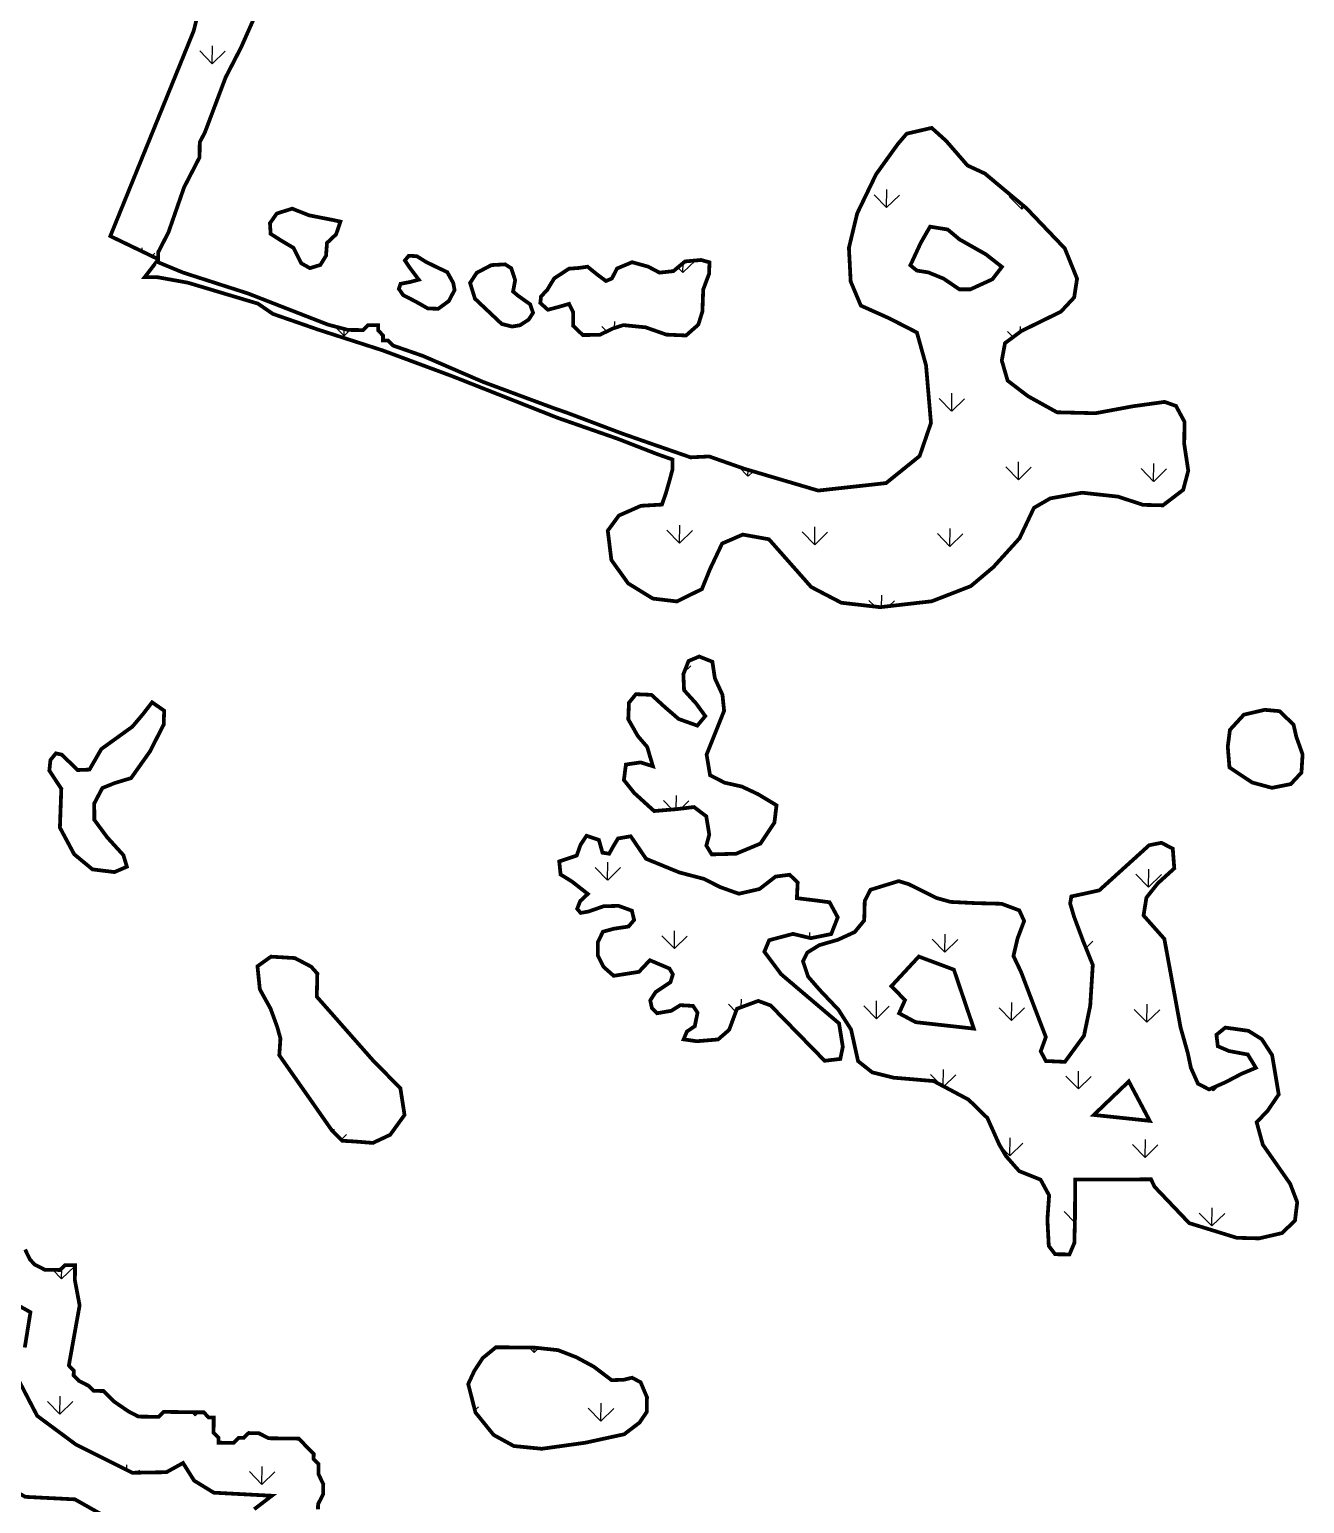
# Model space of a CAD drawing. Header units: metres. Extents: x 266352 to 301042, y 2101789 to 2138568.
# Drawn here: x 283069 to 284080, y 2112921 to 2114089 of the extents above; entities that cross this region are included whole.
import ezdxf

# ---------------------------------------------------------------- set-up
doc = ezdxf.new("R2010")
doc.units = ezdxf.units.M
doc.layers.add('MANGROOVE BUFFER ZONE', color=120, linetype='Continuous')
pattern_1 = [(90, (-12.0039, -32.06213), (-0.08980256, 0.08980256), [0.0238125, -0.15579262]), (45, (-12.0039, -32.06213), (-0.08980256, 0.08980256), [0.0238125, -0.1031875]), (135, (-12.0039, -32.06213), (-0.08980256, -0.08980256), [0.0238125, -0.1031875])]

# ---------------------------------------------------------------- blocks, each defined once
blk = doc.blocks.new('A$Cb723a7a5')
at = {"layer": 'MANGROOVE BUFFER ZONE'}
h = blk.add_hatch(dxfattribs=at)
h.set_pattern_fill('GRASS', color=256, scale=0.005)
h.set_pattern_definition(pattern_1)
h.paths.add_polyline_path([(11.3725, 20.2617), (11.3725, 20.2684), (11.3991, 20.315), (11.4325, 20.375), (11.4591, 20.435), (11.4725, 20.475), (11.4725, 20.4817), (11.4791, 20.4817), (11.4991, 20.5417), (11.5191, 20.5817), (11.5258, 20.5951), (11.5458, 20.6417), (11.5591, 20.6684), (11.5658, 20.7151), (11.5858, 20.7884), (11.5991, 20.8551), (11.6125, 20.8951), (11.5925, 20.9017), (11.5858, 20.9017), (11.5791, 20.8951), (11.5725, 20.9017), (11.5725, 20.9084), (11.5725, 20.9151), (11.5791, 20.9217), (11.5858, 20.9217), (11.5925, 20.9418), (11.5925, 20.9484), (11.5858, 20.9484), (11.5858, 20.9551), (11.5858, 20.9618), (11.5791, 20.9684), (11.5725, 20.9818), (11.5725, 20.9884), (11.5658, 20.9951), (11.5525, 21.0018), (11.5458, 21.0084), (11.5391, 21.0018), (11.5325, 21.0018), (11.5258, 21.0084), (11.5258, 21.0151), (11.5325, 21.0218), (11.5391, 21.0284), (11.5325, 21.0418), (11.5325, 21.0551), (11.5258, 21.0618), (11.5258, 21.0751), (11.5325, 21.0818), (11.5391, 21.1018), (11.5791, 21.1418), (11.5858, 21.1418), (11.5925, 21.1484), (11.6058, 21.1484), (11.6058, 21.1684), (11.5991, 21.1618), (11.5858, 21.1618), (11.5791, 21.1551), (11.5658, 21.1484), (11.5591, 21.1484), (11.5591, 21.1418), (11.5458, 21.1351), (11.5325, 21.1218), (11.5258, 21.1084), (11.5191, 21.1018), (11.5125, 21.0951), (11.5058, 21.0884), (11.4791, 21.0884), (11.4591, 21.0751), (11.4191, 21.0684), (11.3725, 21.0551), (11.3325, 21.0484), (11.2592, 21.0484), (11.2258, 21.0551), (11.2192, 21.0618), (11.2125, 21.0618), (11.2125, 21.0684), (11.1858, 21.0684), (11.1399, 21.0619), (11.137, 21.0436), (11.163, 21.0109), (11.2006, 20.9874), (11.2526, 20.9757), (11.3748, 20.9726), (11.4828, 20.9991), (11.5488, 20.8955), (11.5093, 20.7404), (11.4871, 20.6657), (11.4877, 20.6028), (11.4476, 20.5686), (11.4142, 20.5187), (11.3754, 20.4064), (11.2525, 20.1648), (11.2426, 20.1229), (11.1353, 19.8489), (11.1992, 19.8191), (11.1992, 19.8217), (11.1992, 19.8283), (11.2125, 19.855), (11.2325, 19.915), (11.2525, 19.955), (11.2525, 19.9617), (11.2525, 19.9683), (11.2525, 19.975), (11.2592, 19.9883), (11.2858, 20.0617), (11.3058, 20.1017), (11.3258, 20.1484), (11.3458, 20.195), (11.3525, 20.2217)])
h = blk.add_hatch(dxfattribs=at)
h.set_pattern_fill('GRASS', color=256, scale=0.005)
h.set_pattern_definition(pattern_1)
h.paths.add_polyline_path([(12.399, 19.7645), (12.4164, 19.7837), (12.4199, 19.8086), (12.4031, 19.8486), (12.3514, 19.9014), (12.2957, 19.9467), (12.2725, 19.9571), (12.2435, 19.9896), (12.2243, 20.0064), (12.1912, 19.9983), (12.1796, 19.9844), (12.1512, 19.9438), (12.1268, 19.8916), (12.1164, 19.8457), (12.1193, 19.8011), (12.1332, 19.7692), (12.1709, 19.7529), (12.2081, 19.7344), (12.2208, 19.691), (12.2283, 19.6145), (12.2138, 19.5704), (12.1697, 19.5339), (12.0797, 19.5228), (11.981, 19.5506), (11.9343, 19.5663), (11.9096, 19.5648), (11.8591, 19.5816), (11.8191, 19.595), (11.7458, 19.6216), (11.7258, 19.6283), (11.6325, 19.6616), (11.5525, 19.695), (11.5125, 19.7083), (11.5058, 19.715), (11.4991, 19.715), (11.4991, 19.7216), (11.4925, 19.7283), (11.4925, 19.735), (11.4858, 19.735), (11.4791, 19.735), (11.4725, 19.7283), (11.4658, 19.7283), (11.4591, 19.7283), (11.4525, 19.7283), (11.4258, 19.735), (11.3192, 19.775), (11.2325, 19.8017), (11.1972, 19.8158), (11.1817, 19.795), (11.1858, 19.795), (11.1925, 19.795), (11.1992, 19.795), (11.2392, 19.7883), (11.2858, 19.775), (11.3325, 19.7617), (11.3525, 19.7483), (11.4125, 19.7283), (11.4991, 19.7016), (11.5925, 19.6683), (11.7325, 19.615), (11.8124, 19.5883), (11.8658, 19.5683), (11.8858, 19.5616), (11.8858, 19.5483), (11.8824, 19.535), (11.8775, 19.5169), (11.8724, 19.5016), (11.8445, 19.4996), (11.8154, 19.4863), (11.8009, 19.466), (11.8062, 19.4271), (11.8288, 19.3964), (11.8619, 19.3766), (11.8938, 19.3732), (11.9269, 19.39), (11.9373, 19.4167), (11.953, 19.4509), (11.9803, 19.4631), (12.0151, 19.4573), (12.072, 19.3946), (12.1123, 19.3742), (12.1639, 19.369), (12.2324, 19.3777), (12.284, 19.3985), (12.3136, 19.4241), (12.3479, 19.4629), (12.3665, 19.5035), (12.3879, 19.5163), (12.4303, 19.5244), (12.4779, 19.5198), (12.5115, 19.5093), (12.5377, 19.509), (12.5644, 19.5299), (12.5708, 19.5554), (12.565, 19.5908), (12.565, 19.6203), (12.5534, 19.6412), (12.5383, 19.6464), (12.4965, 19.6401), (12.4466, 19.6302), (12.3955, 19.6308), (12.3567, 19.6517), (12.3294, 19.672), (12.3213, 19.6986), (12.3253, 19.7218), (12.3468, 19.7381)])
h.paths.add_polyline_path([(12.3199, 19.823), (12.3075, 19.8064), (12.2783, 19.7926), (12.2639, 19.7924), (12.2427, 19.8064), (12.2224, 19.8144), (12.2069, 19.8167), (12.1983, 19.8236), (12.2118, 19.8537), (12.2238, 19.8752), (12.2473, 19.8717), (12.2631, 19.8588), (12.2984, 19.8394)], flags=16)
h = blk.add_hatch(dxfattribs=at)
h.set_pattern_fill('GRASS', color=256, scale=0.005)
h.set_pattern_definition(pattern_1)
h.paths.add_polyline_path([(11.4232, 19.8435), (11.4351, 19.855), (11.4407, 19.872), (11.4314, 19.8739), (11.3991, 19.8798), (11.3764, 19.8884), (11.356, 19.8817), (11.3471, 19.8687), (11.3482, 19.8546), (11.3619, 19.8461), (11.3787, 19.8364), (11.3894, 19.816), (11.4009, 19.8097), (11.4147, 19.8141), (11.4221, 19.8264)])
h = blk.add_hatch(dxfattribs=at)
h.set_pattern_fill('GRASS', color=256, scale=0.005)
h.set_pattern_definition(pattern_1)
h.paths.add_polyline_path([(11.6566, 19.7388), (11.6704, 19.7355), (11.6809, 19.7374), (11.6924, 19.7451), (11.698, 19.7542), (11.694, 19.7654), (11.6783, 19.7762), (11.6711, 19.782), (11.6737, 19.7972), (11.6683, 19.813), (11.6601, 19.818), (11.6419, 19.8168), (11.6225, 19.8063), (11.6139, 19.7927), (11.6206, 19.7719)])
h = blk.add_hatch(dxfattribs=at)
h.set_pattern_fill('GRASS', color=256, scale=0.005)
h.set_pattern_definition(pattern_1)
h.paths.add_polyline_path([(11.7513, 19.7554), (11.7516, 19.7374), (11.7644, 19.7255), (11.7868, 19.7259), (11.8047, 19.7348), (11.8182, 19.7393), (11.8477, 19.7367), (11.8754, 19.7274), (11.9016, 19.7266), (11.9177, 19.7412), (11.9229, 19.7587), (11.9236, 19.7879), (11.9311, 19.8088), (11.9315, 19.8241), (11.9203, 19.8271), (11.899, 19.8249), (11.8836, 19.8118), (11.8653, 19.8096), (11.85, 19.8174), (11.8287, 19.823), (11.8088, 19.8144), (11.8021, 19.801), (11.7943, 19.7976), (11.7834, 19.8054), (11.7696, 19.8163), (11.7576, 19.8144), (11.7449, 19.8133), (11.7255, 19.8002), (11.7165, 19.7849), (11.7083, 19.7759), (11.7075, 19.7673), (11.7176, 19.7584), (11.7337, 19.7629), (11.7457, 19.7666)])
h = blk.add_hatch(dxfattribs=at)
h.set_pattern_fill('GRASS', color=256, scale=0.005)
h.set_pattern_definition(pattern_1)
h.paths.add_polyline_path([(11.8648, 19.1539), (11.8483, 19.1588), (11.8289, 19.1557), (11.8265, 19.1351), (11.8404, 19.1181), (11.8672, 19.0944), (11.8976, 19.0974), (11.9201, 19.1004), (11.9365, 19.0883), (11.9408, 19.064), (11.9371, 19.0494), (11.9444, 19.0378), (11.9767, 19.0391), (12.0089, 19.053), (12.0271, 19.081), (12.0296, 19.1041), (12.0046, 19.1187), (11.9833, 19.1284), (11.9602, 19.1333), (11.9408, 19.143), (11.9359, 19.1703), (11.9481, 19.2019), (11.9584, 19.2287), (11.956, 19.2499), (11.9456, 19.2718), (11.942, 19.2937), (11.9244, 19.3004), (11.9104, 19.2943), (11.9037, 19.2767), (11.9049, 19.2554), (11.9213, 19.2378), (11.9335, 19.2214), (11.9231, 19.2086), (11.8982, 19.2171), (11.8794, 19.2329), (11.8617, 19.2487), (11.841, 19.2493), (11.8319, 19.2378), (11.8313, 19.2159), (11.8441, 19.194), (11.8569, 19.1794)])
h = blk.add_hatch(dxfattribs=at)
h.set_pattern_fill('GRASS', color=256, scale=0.005)
h.set_pattern_definition(pattern_1)
h.paths.add_polyline_path([(11.134, 19.1157), (11.1502, 19.1225), (11.172, 19.1294), (11.1966, 19.1651), (11.2144, 19.201), (11.2148, 19.2195), (11.1986, 19.2304), (11.1865, 19.2143), (11.1728, 19.1977), (11.132, 19.1675), (11.1166, 19.14), (11.1009, 19.1392), (11.0795, 19.1594), (11.0718, 19.161), (11.0646, 19.1521), (11.0633, 19.138), (11.0795, 19.1141), (11.0783, 19.0624), (11.0977, 19.0273), (11.1223, 19.0075), (11.1514, 19.0043), (11.1679, 19.0116), (11.1631, 19.0269), (11.1413, 19.0503), (11.1239, 19.0733), (11.1235, 19.0951)])
h = blk.add_hatch(dxfattribs=at)
h.set_pattern_fill('GRASS', color=256, scale=0.005)
h.set_pattern_definition(pattern_1)
h.paths.add_polyline_path([(10.8992, 18.1615), (10.9192, 18.1615), (10.9325, 18.1549), (10.9458, 18.1549), (10.9458, 18.1482), (10.9525, 18.1415), (10.9592, 18.1348), (10.9658, 18.1348), (10.9792, 18.1348), (10.9858, 18.1348), (10.9858, 18.1282), (10.9925, 18.1215), (10.9992, 18.1148), (11.0058, 18.1082), (11.0258, 18.1015), (11.0325, 18.1015), (11.0458, 18.1015), (11.0592, 18.1082), (11.0725, 18.1015), (11.0858, 18.1015), (11.0925, 18.0948), (11.1392, 18.0748), (11.1658, 18.0615), (11.1792, 18.0482), (11.1925, 18.0415), (11.1992, 18.0415), (11.2325, 18.0348), (11.2525, 18.0348), (11.2592, 18.0282), (11.2658, 18.0282), (11.2725, 18.0215), (11.2792, 18.0148), (11.2858, 18.0148), (11.2992, 18.0148), (11.3058, 18.0148), (11.3125, 18.0215), (11.3192, 18.0215), (11.3258, 18.0215), (11.3391, 18.0082), (11.3458, 18.0082), (11.3525, 18.0015), (11.3591, 18.0015), (11.3725, 18.0015), (11.3791, 17.9948), (11.3858, 17.9948), (11.3991, 17.9882), (11.4058, 17.9815), (11.4125, 17.9815), (11.4191, 17.9815), (11.4191, 17.9748), (11.4391, 17.9682), (11.4525, 17.9615), (11.4591, 17.9548), (11.4658, 17.9548), (11.4725, 17.9482), (11.4791, 17.9482), (11.4925, 17.9415), (11.5125, 17.9282), (11.5391, 17.9415), (11.5391, 17.9482), (11.5325, 17.9548), (11.5258, 17.9682), (11.5191, 17.9748), (11.5191, 17.9882), (11.5125, 17.9948), (11.5125, 18.0015), (11.5058, 18.0148), (11.4991, 18.0215), (11.4858, 18.0415), (11.4725, 18.0482), (11.4391, 18.0615), (11.4325, 18.0615), (11.4191, 18.0748), (11.3925, 18.0948), (11.3925, 18.1015), (11.3925, 18.1082), (11.3925, 18.1148), (11.4058, 18.1215), (11.4191, 18.1348), (11.4191, 18.1415), (11.4258, 18.1549), (11.4325, 18.1615), (11.4325, 18.1682), (11.4391, 18.1815), (11.4391, 18.1882), (11.4391, 18.1949), (11.4325, 18.2082), (11.4325, 18.2149), (11.4325, 18.2215), (11.4258, 18.2282), (11.4258, 18.2349), (11.4191, 18.2415), (11.4125, 18.2482), (11.4058, 18.2549), (11.3991, 18.2549), (11.3858, 18.2549), (11.3791, 18.2549), (11.3658, 18.2549), (11.3525, 18.2615), (11.3391, 18.2615), (11.3325, 18.2549), (11.3258, 18.2549), (11.3192, 18.2482), (11.3125, 18.2482), (11.2992, 18.2482), (11.2992, 18.2549), (11.2925, 18.2615), (11.2925, 18.2682), (11.2925, 18.2749), (11.2925, 18.2815), (11.2858, 18.2815), (11.2792, 18.2882), (11.2725, 18.2882), (11.2592, 18.2882), (11.2525, 18.2882), (11.2325, 18.2882), (11.2258, 18.2882), (11.2192, 18.2815), (11.2125, 18.2815), (11.1992, 18.2815), (11.1925, 18.2815), (11.1792, 18.2882), (11.1592, 18.3015), (11.1525, 18.3082), (11.1458, 18.3149), (11.1325, 18.3149), (11.1258, 18.3215), (11.1125, 18.3282), (11.1058, 18.3349), (11.1058, 18.3415), (11.0992, 18.3482), (11.1125, 18.4282), (11.1058, 18.4615), (11.1058, 18.4682), (11.1058, 18.4749), (11.1058, 18.4815), (11.0992, 18.4815), (11.0925, 18.4815), (11.0858, 18.4749), (11.0792, 18.4749), (11.0658, 18.4749), (11.0525, 18.4815), (11.0458, 18.4882), (11.0392, 18.5015), (11.0258, 18.5082), (11.0192, 18.5149), (11.0192, 18.5215), (11.0192, 18.5282), (11.0125, 18.5282), (11.0058, 18.5349), (10.9992, 18.5282), (10.9925, 18.5282), (10.9925, 18.5215), (10.9858, 18.5215), (10.9792, 18.5215), (10.9725, 18.5282), (10.9658, 18.5349), (10.9658, 18.5482), (10.9592, 18.5549), (10.9525, 18.5749), (10.9458, 18.5749), (10.9458, 18.5682), (10.9458, 18.5616), (10.9458, 18.5549), (10.9458, 18.5482), (10.9458, 18.5416), (10.9458, 18.5349), (10.9392, 18.5215), (10.9325, 18.5215), (10.9192, 18.5282), (10.9125, 18.5349), (10.8992, 18.5349), (10.8925, 18.5416), (10.8858, 18.5482), (10.8792, 18.5482), (10.8725, 18.5549), (10.8725, 18.5616), (10.8659, 18.5682), (10.8592, 18.5816), (10.8525, 18.5882), (10.8459, 18.5882), (10.8392, 18.5949), (10.8325, 18.6082), (10.8259, 18.6216), (10.8192, 18.6282), (10.8125, 18.6349), (10.8059, 18.6349), (10.7992, 18.6349), (10.7859, 18.6349), (10.7792, 18.6282), (10.7659, 18.6282), (10.7592, 18.6282), (10.7525, 18.6349), (10.7459, 18.6416), (10.7459, 18.6482), (10.7392, 18.6549), (10.7392, 18.6616), (10.7459, 18.7882), (10.7525, 18.8416), (10.7525, 18.8549), (10.7592, 18.8682), (10.7592, 18.8882), (10.7659, 18.9082), (10.7725, 18.9149), (10.7859, 18.9483), (10.8125, 18.9949), (10.8259, 19.0283), (10.8392, 19.0549), (10.8525, 19.0816), (10.8725, 19.1216), (10.8592, 19.1283), (10.8392, 19.1083), (10.8125, 19.0816), (10.8059, 19.0616), (10.7925, 19.0416), (10.7859, 19.0349), (10.7792, 19.0216), (10.7859, 19.0149), (10.7859, 19.0083), (10.7925, 19.0016), (10.7925, 18.9949), (10.7859, 18.9883), (10.7725, 18.9549), (10.7659, 18.9483), (10.7592, 18.9483), (10.7525, 18.9483), (10.7459, 18.9549), (10.7459, 18.9616), (10.7392, 18.9749), (10.7325, 18.9816), (10.7259, 18.9816), (10.7192, 18.9883), (10.7125, 18.9816), (10.6992, 18.9749), (10.6925, 18.9683), (10.6859, 18.9616), (10.6725, 18.9616), (10.6659, 18.9549), (10.6592, 18.9549), (10.6525, 18.9549), (10.6459, 18.9549), (10.6392, 18.9549), (10.6325, 18.9549), (10.6259, 18.9549), (10.6259, 18.9483), (10.6325, 18.9216), (10.6392, 18.9082), (10.6459, 18.8816), (10.6459, 18.8749), (10.6459, 18.8682), (10.6392, 18.8682), (10.6392, 18.8616), (10.6259, 18.8549), (10.6192, 18.8549), (10.6125, 18.8482), (10.5925, 18.8549), (10.5859, 18.8616), (10.5859, 18.8749), (10.5925, 18.9082), (10.5992, 18.9216), (10.5992, 18.9282), (10.5925, 18.9349), (10.5392, 18.9016), (10.5059, 18.8816), (10.4859, 18.8682), (10.4725, 18.8682), (10.4592, 18.8616), (10.4459, 18.8482), (10.4259, 18.8416), (10.4126, 18.8349), (10.3992, 18.8349), (10.3926, 18.8349), (10.3792, 18.8216), (10.3792, 18.8149), (10.3859, 18.8016), (10.3859, 18.7949), (10.3926, 18.7882), (10.4126, 18.7749), (10.4126, 18.7682), (10.4192, 18.7616), (10.4126, 18.7549), (10.4059, 18.7482), (10.3992, 18.7482), (10.3926, 18.7549), (10.3859, 18.7682), (10.3792, 18.7749), (10.3659, 18.7749), (10.3526, 18.7816), (10.3459, 18.7816), (10.3459, 18.7749), (10.3392, 18.7616), (10.3392, 18.7482), (10.3326, 18.7416), (10.3259, 18.7416), (10.3192, 18.7482), (10.3192, 18.7616), (10.3259, 18.7682), (10.3259, 18.7749), (10.3259, 18.7816), (10.3192, 18.7882), (10.3192, 18.8016), (10.3192, 18.8082), (10.3259, 18.8082), (10.3259, 18.8216), (10.3192, 18.8282), (10.3126, 18.8282), (10.3126, 18.8349), (10.3126, 18.8482), (10.3059, 18.8549), (10.2992, 18.8549), (10.2926, 18.8482), (10.2859, 18.8416), (10.2792, 18.8416), (10.2659, 18.8349), (10.2592, 18.8349), (10.2392, 18.8416), (10.2326, 18.8416), (10.2259, 18.8482), (10.2126, 18.8416), (10.2059, 18.8349), (10.1992, 18.8216), (10.1859, 18.8149), (10.1814, 18.8105), (10.198, 18.7862), (10.247, 18.768), (10.2702, 18.768), (10.2746, 18.7447), (10.3104, 18.7216), (10.3499, 18.7078), (10.3907, 18.7053), (10.4252, 18.7071), (10.4534, 18.7253), (10.461, 18.7504), (10.4628, 18.7799), (10.4918, 18.7843), (10.5426, 18.8075), (10.5596, 18.7937), (10.5865, 18.7849), (10.6261, 18.7811), (10.6555, 18.7861), (10.6806, 18.7974), (10.6782, 18.66), (10.6895, 18.6293), (10.7027, 18.5961), (10.7296, 18.5729), (10.7748, 18.5616), (10.7936, 18.561), (10.8345, 18.5031), (10.8866, 18.4655), (10.9167, 18.4567), (10.9487, 18.4555), (10.9863, 18.4649), (11.0071, 18.4402), (11.0473, 18.4183), (11.0404, 18.3713), (11.0303, 18.3324), (11.058, 18.2808), (11.1101, 18.2432), (11.1854, 18.2068), (11.2305, 18.2081), (11.2525, 18.2206), (11.2675, 18.1974), (11.2939, 18.1817), (11.371, 18.1786), (11.3478, 18.1604), (11.3353, 18.1379), (11.3296, 18.1059), (11.3315, 18.0664), (11.1816, 18.131), (11.1095, 18.1705), (11.0436, 18.173), (10.9796, 18.2081), (10.9225, 18.2231), (10.8551, 18.2402), (10.7817, 18.2439), (10.7303, 18.2464), (10.5722, 18.3041), (10.5176, 18.326), (10.475, 18.3292), (10.4373, 18.3141), (10.4039, 18.2569), (10.3487, 18.1089), (10.3399, 18.0751), (10.2978, 18.0184), (10.237, 17.9557), (10.1454, 17.7605), (10.0449, 17.5459), (10.0098, 17.5728), (9.9991, 17.5973), (10.0117, 17.633), (10.0135, 17.6656), (10.0048, 17.7051), (9.9878, 17.7383), (9.9866, 17.759), (9.9972, 17.7678), (10.0449, 17.7974), (10.0663, 17.82), (10.0807, 17.8501), (10.0844, 17.8908), (10.0731, 17.9418), (10.0361, 17.9995), (10.0073, 18.0271), (9.9966, 18.0484), (9.9727, 18.0687), (9.9538, 18.075), (9.925, 18.0882), (9.9043, 18.1038), (9.888, 18.1258), (9.8867, 18.1508), (9.8974, 18.1847), (9.9149, 18.2323), (9.9187, 18.2971), (9.9023, 18.3247), (9.8842, 18.3448), (9.8515, 18.3636), (9.8032, 18.3724), (9.7449, 18.3554), (9.6909, 18.3235), (9.6715, 18.2871), (9.6546, 18.2532), (9.6494, 18.1803), (9.6493, 18.1182), (9.6526, 18.1215), (9.6659, 18.1549), (9.6726, 18.1682), (9.6726, 18.1749), (9.6859, 18.1882), (9.6926, 18.2015), (9.6993, 18.2082), (9.7059, 18.2149), (9.7126, 18.2149), (9.7126, 18.2215), (9.7193, 18.2349), (9.7259, 18.2482), (9.7259, 18.2549), (9.7326, 18.2615), (9.7393, 18.2682), (9.7526, 18.2749), (9.7659, 18.2815), (9.7793, 18.2882), (9.7993, 18.2949), (9.8059, 18.2882), (9.8126, 18.2882), (9.8193, 18.2882), (9.8259, 18.2815), (9.8326, 18.2815), (9.8326, 18.2749), (9.8326, 18.2682), (9.8326, 18.2615), (9.8326, 18.2549), (9.8259, 18.2415), (9.8193, 18.2215), (9.8059, 18.1882), (9.7993, 18.1749), (9.7993, 18.1549), (9.7926, 18.1482), (9.7926, 18.1348), (9.7993, 18.1282), (9.7993, 18.1148), (9.8126, 18.0882), (9.8259, 18.0682), (9.8326, 18.0615), (9.8393, 18.0548), (9.8526, 18.0415), (9.8593, 18.0348), (9.8726, 18.0282), (9.8793, 18.0215), (9.8926, 18.0215), (9.8993, 18.0215), (9.9126, 18.0215), (9.9193, 18.0148), (9.9326, 18.0015), (9.9393, 17.9948), (9.9459, 17.9815), (9.9593, 17.9615), (9.9726, 17.9415), (9.9859, 17.9348), (9.9992, 17.9215), (10.0059, 17.9082), (10.0059, 17.8948), (10.0059, 17.8882), (9.9992, 17.8748), (9.9992, 17.8682), (9.9926, 17.8615), (9.9859, 17.8548), (9.9793, 17.8415), (9.9659, 17.8415), (9.9526, 17.8348), (9.9393, 17.8348), (9.9193, 17.8282), (9.8993, 17.8282), (9.8993, 17.8215), (9.8993, 17.8148), (9.8926, 17.7948), (9.8926, 17.7748), (9.8993, 17.7615), (9.8993, 17.7482), (9.8993, 17.7415), (9.8993, 17.7281), (9.8993, 17.7215), (9.9059, 17.7081), (9.9059, 17.7015), (9.9126, 17.6948), (9.9193, 17.6881), (9.9193, 17.6815), (9.9259, 17.6681), (9.9259, 17.6548), (9.9259, 17.6481), (9.9259, 17.6348), (9.9193, 17.6081), (9.9193, 17.6015), (9.9193, 17.5881), (9.9193, 17.5748), (9.9259, 17.5615), (9.9259, 17.5548), (9.9393, 17.5481), (9.9393, 17.5415), (9.9459, 17.5348), (9.9526, 17.5281), (9.9526, 17.5148), (9.9526, 17.5081), (9.9593, 17.5015), (9.9726, 17.4948), (9.9859, 17.4881), (9.9926, 17.4815), (10.0059, 17.4815), (10.0259, 17.4748), (10.0392, 17.4681), (10.0459, 17.4681), (10.0526, 17.4615), (10.0592, 17.4548), (10.0592, 17.4481), (10.0526, 17.4415), (10.0592, 17.4415), (10.0792, 17.4681), (10.1059, 17.5148), (10.1126, 17.5281), (10.1126, 17.5348), (10.1659, 17.6548), (10.2126, 17.7548), (10.2526, 17.8282), (10.2859, 17.9015), (10.3126, 17.9548), (10.3192, 17.9615), (10.3192, 17.9682), (10.3259, 17.9615), (10.3392, 17.9548), (10.3459, 17.9548), (10.3526, 17.9548), (10.3526, 17.9748), (10.3526, 17.9815), (10.3526, 17.9882), (10.3592, 17.9948), (10.3592, 18.0082), (10.3659, 18.0082), (10.3726, 18.0082), (10.3792, 18.0148), (10.3859, 18.0148), (10.3859, 18.0282), (10.3926, 18.0348), (10.3926, 18.0415), (10.3992, 18.0482), (10.4059, 18.0682), (10.4126, 18.0748), (10.4126, 18.0815), (10.4259, 18.1215), (10.4392, 18.1615), (10.4659, 18.2349), (10.4725, 18.2482), (10.4792, 18.2549), (10.4925, 18.2615), (10.4992, 18.2615), (10.5259, 18.2482), (10.6325, 18.2149), (10.6525, 18.2015), (10.6792, 18.1882), (10.7125, 18.1815), (10.7725, 18.1749), (10.7925, 18.1749), (10.8125, 18.1749), (10.8259, 18.1682), (10.8459, 18.1682)])
h = blk.add_hatch(dxfattribs=at)
h.set_pattern_fill('GRASS', color=256, scale=0.005)
h.set_pattern_definition(pattern_1)
h.paths.add_polyline_path([(11.9562, 18.9945), (11.9343, 19.0052), (11.9017, 19.0133), (11.8572, 19.0309), (11.8365, 19.0605), (11.8197, 19.0574), (11.8132, 19.0463), (11.8082, 19.037), (11.7993, 19.0382), (11.7943, 19.0551), (11.7778, 19.0605), (11.7701, 19.0486), (11.7651, 19.034), (11.742, 19.0259), (11.744, 19.0086), (11.7593, 18.9994), (11.7805, 18.9832), (11.7705, 18.9736), (11.7666, 18.9633), (11.7713, 18.9579), (11.7816, 18.9598), (11.8016, 18.9671), (11.8216, 18.9679), (11.8393, 18.9617), (11.8424, 18.9494), (11.8351, 18.9406), (11.8159, 18.9375), (11.8012, 18.9333), (11.7947, 18.9194), (11.7947, 18.9018), (11.8024, 18.8868), (11.8162, 18.8749), (11.8497, 18.8806), (11.864, 18.8962), (11.8902, 18.8855), (11.8948, 18.8778), (11.8917, 18.8674), (11.8721, 18.8539), (11.8652, 18.8428), (11.8675, 18.8328), (11.8744, 18.8259), (11.8933, 18.8294), (11.9052, 18.837), (11.9221, 18.8363), (11.9282, 18.8274), (11.9248, 18.8094), (11.9144, 18.8021), (11.9102, 18.7917), (11.9275, 18.7894), (11.9559, 18.7921), (11.9705, 18.8051), (11.9805, 18.8332), (12.0086, 18.844), (12.0251, 18.8382), (12.0978, 18.7656), (12.1186, 18.7683), (12.1217, 18.7844), (12.1163, 18.8155), (12.0386, 18.8798), (12.0159, 18.9094), (12.0221, 18.9248), (12.0536, 18.9336), (12.0774, 18.9282), (12.1044, 18.934), (12.1128, 18.9563), (12.1017, 18.9762), (12.0824, 18.9785), (12.0582, 18.9811), (12.059, 19.0018), (12.0483, 19.0121), (12.0295, 19.0094), (12.0084, 18.9926), (11.9811, 18.986)])
h = blk.add_hatch(dxfattribs=at)
h.set_pattern_fill('GRASS', color=256, scale=0.005)
h.set_pattern_definition(pattern_1)
h.paths.add_polyline_path([(12.3846, 18.7818), (12.3912, 18.8008), (12.3768, 18.837), (12.3573, 18.8865), (12.3468, 18.9079), (12.3519, 18.9312), (12.3604, 18.9546), (12.3538, 18.9686), (12.3301, 18.9771), (12.2966, 18.9775), (12.2624, 18.9787), (12.2437, 18.9837), (12.2064, 19.0016), (12.1931, 19.0055), (12.1558, 18.9935), (12.1484, 18.9787), (12.148, 18.9526), (12.1356, 18.9371), (12.1133, 18.9265), (12.0888, 18.9191), (12.0729, 18.909), (12.0674, 18.8973), (12.0744, 18.8771), (12.0904, 18.8592), (12.1153, 18.8336), (12.1324, 18.8075), (12.1422, 18.7657), (12.1612, 18.751), (12.1896, 18.7443), (12.2429, 18.7405), (12.2896, 18.7164), (12.3149, 18.6923), (12.3309, 18.6577), (12.3402, 18.6421), (12.3581, 18.6223), (12.3866, 18.6113), (12.3982, 18.5906), (12.3963, 18.5584), (12.3986, 18.5234), (12.4072, 18.5125), (12.4262, 18.5125), (12.4325, 18.5277), (12.4329, 18.5595), (12.4325, 18.612), (12.5333, 18.6136), (12.538, 18.6039), (12.5847, 18.5561), (12.6481, 18.5374), (12.6777, 18.537), (12.708, 18.5444), (12.7251, 18.5611), (12.7278, 18.5856), (12.7181, 18.6101), (12.6811, 18.6616), (12.6726, 18.6912), (12.687, 18.7067), (12.7014, 18.7285), (12.692, 18.7806), (12.678, 18.8016), (12.6601, 18.8125), (12.6294, 18.8164), (12.6177, 18.8067), (12.6197, 18.7915), (12.6348, 18.7853), (12.6597, 18.781), (12.6706, 18.7635), (12.6519, 18.7554), (12.6302, 18.7437), (12.6088, 18.734), (12.594, 18.7414), (12.5843, 18.7624), (12.58, 18.7818), (12.5699, 18.816), (12.5469, 18.9332), (12.5189, 18.9639), (12.5224, 18.9877), (12.5372, 19.0068), (12.5589, 19.027), (12.5566, 19.0531), (12.5414, 19.0608), (12.5251, 19.0573), (12.4597, 18.9966), (12.4398, 18.9919), (12.4227, 18.988), (12.4212, 18.9787), (12.4266, 18.9612), (12.4391, 18.9289), (12.4523, 18.8974), (12.4496, 18.8432), (12.4418, 18.8032), (12.4169, 18.7682), (12.3916, 18.769)])
h.paths.add_polyline_path([(12.2954, 18.8108), (12.2181, 18.8184), (12.1959, 18.8299), (12.2035, 18.8475), (12.1852, 18.8658), (12.2211, 18.9056), (12.2679, 18.8888)], flags=16)
h.paths.add_polyline_path([(12.4562, 18.6982), (12.5021, 18.7433), (12.5305, 18.6913)], flags=16)
h = blk.add_hatch(dxfattribs=at)
h.set_pattern_fill('GRASS', color=256, scale=0.005)
h.set_pattern_definition(pattern_1)
h.paths.add_polyline_path([(11.4223, 18.8422), (11.4226, 18.8729), (11.4143, 18.882), (11.3925, 18.8931), (11.3608, 18.8946), (11.343, 18.8816), (11.3465, 18.8511), (11.3612, 18.8253), (11.3703, 18.8012), (11.3747, 18.7861), (11.3735, 18.7638), (11.4449, 18.6644), (11.4583, 18.6513), (11.4754, 18.6505), (11.4992, 18.6489), (11.5221, 18.66), (11.5408, 18.6866), (11.5348, 18.7222), (11.4996, 18.7567)])
h = blk.add_hatch(dxfattribs=at)
h.set_pattern_fill('GRASS', color=256, scale=0.005)
h.set_pattern_definition(pattern_1)
h.paths.add_polyline_path([(11.7864, 18.2543), (11.8379, 18.2662), (11.858, 18.2819), (11.8675, 18.2962), (11.8675, 18.3158), (11.8588, 18.3355), (11.8474, 18.3414), (11.8364, 18.3386), (11.8203, 18.3378), (11.7963, 18.3555), (11.773, 18.3677), (11.7486, 18.3768), (11.7156, 18.3799), (11.666, 18.3795), (11.6487, 18.365), (11.6377, 18.3477), (11.6299, 18.3303), (11.64, 18.2926), (11.6645, 18.2631), (11.6915, 18.2487), (11.7286, 18.2455)])
at = {"layer": 'MANGROOVE BUFFER ZONE', "const_width": 0.005, "flags": 128}
for points in [[(11.2525, 20.1648), (11.2426, 20.1229), (11.1353, 19.8489), (11.1992, 19.8191), (11.1992, 19.8217), (11.1992, 19.8283), (11.2125, 19.855), (11.2325, 19.915), (11.2525, 19.955), (11.2525, 19.9617), (11.2525, 19.9683), (11.2525, 19.975), (11.2592, 19.9883), (11.2858, 20.0617), (11.3058, 20.1017), (11.3258, 20.1484)], [(11.0071, 18.4402), (11.0473, 18.4183), (11.0404, 18.3713)], [(11.0303, 18.3324), (11.058, 18.2808), (11.1101, 18.2432), (11.1854, 18.2068), (11.2305, 18.2081), (11.2525, 18.2206), (11.2675, 18.1974), (11.2939, 18.1817), (11.371, 18.1786), (11.3478, 18.1604)], [(11.1816, 18.131), (11.1095, 18.1705), (11.0436, 18.173), (10.9796, 18.2081), (10.9225, 18.2231), (10.8551, 18.2402), (10.7817, 18.2439), (10.7303, 18.2464), (10.5722, 18.3041), (10.5176, 18.326), (10.475, 18.3292), (10.4373, 18.3141), (10.4039, 18.2569), (10.3487, 18.1089)], [(11.4325, 18.1615), (11.4325, 18.1682), (11.4391, 18.1815), (11.4391, 18.1882), (11.4391, 18.1949), (11.4325, 18.2082), (11.4325, 18.2149), (11.4325, 18.2215), (11.4258, 18.2282), (11.4258, 18.2349), (11.4191, 18.2415), (11.4125, 18.2482), (11.4058, 18.2549), (11.3991, 18.2549), (11.3858, 18.2549), (11.3791, 18.2549), (11.3658, 18.2549), (11.3525, 18.2615), (11.3391, 18.2615), (11.3325, 18.2549), (11.3258, 18.2549), (11.3192, 18.2482), (11.3125, 18.2482), (11.2992, 18.2482), (11.2992, 18.2549), (11.2925, 18.2615), (11.2925, 18.2682), (11.2925, 18.2749), (11.2925, 18.2815), (11.2858, 18.2815), (11.2792, 18.2882), (11.2725, 18.2882), (11.2592, 18.2882), (11.2525, 18.2882), (11.2325, 18.2882), (11.2258, 18.2882), (11.2192, 18.2815), (11.2125, 18.2815), (11.1992, 18.2815), (11.1925, 18.2815), (11.1792, 18.2882), (11.1592, 18.3015), (11.1525, 18.3082), (11.1458, 18.3149), (11.1325, 18.3149), (11.1258, 18.3215), (11.1125, 18.3282), (11.1058, 18.3349), (11.1058, 18.3415), (11.0992, 18.3482), (11.1125, 18.4282), (11.1058, 18.4615), (11.1058, 18.4682), (11.1058, 18.4749), (11.1058, 18.4815), (11.0992, 18.4815), (11.0925, 18.4815), (11.0858, 18.4749), (11.0792, 18.4749), (11.0658, 18.4749), (11.0525, 18.4815), (11.0458, 18.4882), (11.0392, 18.5015)]]:
    blk.add_lwpolyline(points, dxfattribs=at)
for points in [[(12.3253, 19.7218), (12.3468, 19.7381), (12.399, 19.7645), (12.4164, 19.7837), (12.4199, 19.8086), (12.4031, 19.8486), (12.3514, 19.9014), (12.2957, 19.9467), (12.2725, 19.9571), (12.2435, 19.9896), (12.2243, 20.0064), (12.1912, 19.9983), (12.1796, 19.9844), (12.1512, 19.9438), (12.1268, 19.8916), (12.1164, 19.8457), (12.1193, 19.8011), (12.1332, 19.7692), (12.1709, 19.7529), (12.2081, 19.7344), (12.2208, 19.691), (12.2283, 19.6145), (12.2138, 19.5704), (12.1697, 19.5339), (12.0797, 19.5228), (11.981, 19.5506), (11.9343, 19.5663), (11.9096, 19.5648), (11.8591, 19.5816), (11.8191, 19.595), (11.7458, 19.6216), (11.7258, 19.6283), (11.6325, 19.6616), (11.5525, 19.695), (11.5125, 19.7083), (11.5058, 19.715), (11.4991, 19.715), (11.4991, 19.7216), (11.4925, 19.7283), (11.4925, 19.735), (11.4858, 19.735), (11.4791, 19.735), (11.4725, 19.7283), (11.4658, 19.7283), (11.4591, 19.7283), (11.4525, 19.7283), (11.4258, 19.735), (11.3192, 19.775), (11.2325, 19.8017), (11.1992, 19.815), (11.1992, 19.8183), (11.1817, 19.795), (11.1858, 19.795), (11.1925, 19.795), (11.1992, 19.795), (11.2392, 19.7883), (11.2858, 19.775), (11.3325, 19.7617), (11.3525, 19.7483), (11.4125, 19.7283), (11.4991, 19.7016), (11.5925, 19.6683), (11.7325, 19.615), (11.8124, 19.5883), (11.8658, 19.5683), (11.8858, 19.5616), (11.8858, 19.5483), (11.8824, 19.535), (11.8775, 19.5169), (11.8724, 19.5016), (11.8445, 19.4996), (11.8154, 19.4863), (11.8009, 19.466), (11.8062, 19.4271), (11.8288, 19.3964), (11.8619, 19.3766), (11.8938, 19.3732), (11.9269, 19.39), (11.9373, 19.4167), (11.953, 19.4509), (11.9803, 19.4631), (12.0151, 19.4573), (12.072, 19.3946), (12.1123, 19.3742), (12.1639, 19.369), (12.2324, 19.3777), (12.284, 19.3985), (12.3136, 19.4241), (12.3479, 19.4629), (12.3665, 19.5035), (12.3879, 19.5163), (12.4303, 19.5244), (12.4779, 19.5198), (12.5115, 19.5093), (12.5377, 19.509), (12.5644, 19.5299), (12.5708, 19.5554), (12.565, 19.5908), (12.565, 19.6203), (12.5534, 19.6412), (12.5383, 19.6464), (12.4965, 19.6401), (12.4466, 19.6302), (12.3955, 19.6308), (12.3567, 19.6517), (12.3294, 19.672), (12.3213, 19.6986)], [(11.4232, 19.8435), (11.4351, 19.855), (11.4407, 19.872), (11.4314, 19.8739), (11.3991, 19.8798), (11.3764, 19.8884), (11.356, 19.8817), (11.3471, 19.8687), (11.3482, 19.8546), (11.3619, 19.8461), (11.3787, 19.8364), (11.3894, 19.816), (11.4009, 19.8097), (11.4147, 19.8141), (11.4221, 19.8264)], [(12.1983, 19.8236), (12.2118, 19.8537), (12.2238, 19.8752), (12.2473, 19.8717), (12.2631, 19.8588), (12.2984, 19.8394), (12.3199, 19.823), (12.3075, 19.8064), (12.2783, 19.7926), (12.2639, 19.7924), (12.2427, 19.8064), (12.2224, 19.8144), (12.2069, 19.8167)], [(12.2639, 19.7924), (12.2427, 19.8064), (12.2224, 19.8144), (12.2069, 19.8167), (12.1983, 19.8236), (12.2118, 19.8537), (12.2238, 19.8752), (12.2473, 19.8717), (12.2631, 19.8588), (12.2984, 19.8394), (12.3199, 19.823), (12.3075, 19.8064), (12.2783, 19.7926)], [(11.5915, 19.7925), (11.5834, 19.8067), (11.5683, 19.8136), (11.5545, 19.8202), (11.5427, 19.8274), (11.532, 19.8278), (11.5269, 19.8215), (11.5331, 19.8125), (11.5457, 19.7962), (11.5343, 19.793), (11.5215, 19.7904), (11.5194, 19.7837), (11.5252, 19.7755), (11.5427, 19.7667), (11.5583, 19.7581), (11.572, 19.7579), (11.5859, 19.7683), (11.5934, 19.783)], [(11.6711, 19.782), (11.6737, 19.7972), (11.6683, 19.813), (11.6601, 19.818), (11.6419, 19.8168), (11.6225, 19.8063), (11.6139, 19.7927), (11.6206, 19.7719), (11.6566, 19.7388), (11.6704, 19.7355), (11.6809, 19.7374), (11.6924, 19.7451), (11.698, 19.7542), (11.694, 19.7654), (11.6783, 19.7762)], [(11.9236, 19.7879), (11.9311, 19.8088), (11.9315, 19.8241), (11.9203, 19.8271), (11.899, 19.8249), (11.8836, 19.8118), (11.8653, 19.8096), (11.85, 19.8174), (11.8287, 19.823), (11.8088, 19.8144), (11.8021, 19.801), (11.7943, 19.7976), (11.7834, 19.8054), (11.7696, 19.8163), (11.7576, 19.8144), (11.7449, 19.8133), (11.7255, 19.8002), (11.7165, 19.7849), (11.7083, 19.7759), (11.7075, 19.7673), (11.7176, 19.7584), (11.7337, 19.7629), (11.7457, 19.7666), (11.7513, 19.7554), (11.7516, 19.7374), (11.7644, 19.7255), (11.7868, 19.7259), (11.8047, 19.7348), (11.8182, 19.7393), (11.8477, 19.7367), (11.8754, 19.7274), (11.9016, 19.7266), (11.9177, 19.7412), (11.9229, 19.7587)], [(11.9481, 19.2019), (11.9584, 19.2287), (11.956, 19.2499), (11.9456, 19.2718), (11.942, 19.2937), (11.9244, 19.3004), (11.9104, 19.2943), (11.9037, 19.2767), (11.9049, 19.2554), (11.9213, 19.2378), (11.9335, 19.2214), (11.9231, 19.2086), (11.8982, 19.2171), (11.8794, 19.2329), (11.8617, 19.2487), (11.841, 19.2493), (11.8319, 19.2378), (11.8313, 19.2159), (11.8441, 19.194), (11.8569, 19.1794), (11.8648, 19.1539), (11.8483, 19.1588), (11.8289, 19.1557), (11.8265, 19.1351), (11.8404, 19.1181), (11.8672, 19.0944), (11.8976, 19.0974), (11.9201, 19.1004), (11.9365, 19.0883), (11.9408, 19.064), (11.9371, 19.0494), (11.9444, 19.0378), (11.9767, 19.0391), (12.0089, 19.053), (12.0271, 19.081), (12.0296, 19.1041), (12.0046, 19.1187), (11.9833, 19.1284), (11.9602, 19.1333), (11.9408, 19.143), (11.9359, 19.1703)], [(11.134, 19.1157), (11.1502, 19.1225), (11.172, 19.1294), (11.1966, 19.1651), (11.2144, 19.201), (11.2148, 19.2195), (11.1986, 19.2304), (11.1865, 19.2143), (11.1728, 19.1977), (11.132, 19.1675), (11.1166, 19.14), (11.1009, 19.1392), (11.0795, 19.1594), (11.0718, 19.161), (11.0646, 19.1521), (11.0633, 19.138), (11.0795, 19.1141), (11.0783, 19.0624), (11.0977, 19.0273), (11.1223, 19.0075), (11.1514, 19.0043), (11.1679, 19.0116), (11.1631, 19.0269), (11.1413, 19.0503), (11.1239, 19.0733), (11.1235, 19.0951)], [(12.7274, 19.1805), (12.7187, 19.204), (12.7149, 19.2199), (12.696, 19.2376), (12.6763, 19.2391), (12.6487, 19.2323), (12.6305, 19.2119), (12.6279, 19.1896), (12.6305, 19.162), (12.6608, 19.1424), (12.6873, 19.1356), (12.7122, 19.1409), (12.7262, 19.1564)], [(12.0221, 18.9248), (12.0536, 18.9336), (12.0774, 18.9282), (12.1044, 18.934), (12.1128, 18.9563), (12.1017, 18.9762), (12.0824, 18.9785), (12.0582, 18.9811), (12.059, 19.0018), (12.0483, 19.0121), (12.0295, 19.0094), (12.0084, 18.9926), (11.9811, 18.986), (11.9562, 18.9945), (11.9343, 19.0052), (11.9017, 19.0133), (11.8572, 19.0309), (11.8365, 19.0605), (11.8197, 19.0574), (11.8132, 19.0463), (11.8082, 19.037), (11.7993, 19.0382), (11.7943, 19.0551), (11.7778, 19.0605), (11.7701, 19.0486), (11.7651, 19.034), (11.742, 19.0259), (11.744, 19.0086), (11.7593, 18.9994), (11.7805, 18.9832), (11.7705, 18.9736), (11.7666, 18.9633), (11.7713, 18.9579), (11.7816, 18.9598), (11.8016, 18.9671), (11.8216, 18.9679), (11.8393, 18.9617), (11.8424, 18.9494), (11.8351, 18.9406), (11.8159, 18.9375), (11.8012, 18.9333), (11.7947, 18.9194), (11.7947, 18.9018), (11.8024, 18.8868), (11.8162, 18.8749), (11.8497, 18.8806), (11.864, 18.8962), (11.8902, 18.8855), (11.8948, 18.8778), (11.8917, 18.8674), (11.8721, 18.8539), (11.8652, 18.8428), (11.8675, 18.8328), (11.8744, 18.8259), (11.8933, 18.8294), (11.9052, 18.837), (11.9221, 18.8363), (11.9282, 18.8274), (11.9248, 18.8094), (11.9144, 18.8021), (11.9102, 18.7917), (11.9275, 18.7894), (11.9559, 18.7921), (11.9705, 18.8051), (11.9805, 18.8332), (12.0086, 18.844), (12.0251, 18.8382), (12.0978, 18.7656), (12.1186, 18.7683), (12.1217, 18.7844), (12.1163, 18.8155), (12.0386, 18.8798), (12.0159, 18.9094)], [(12.3846, 18.7818), (12.3912, 18.8008), (12.3768, 18.837), (12.3573, 18.8865), (12.3468, 18.9079), (12.3519, 18.9312), (12.3604, 18.9546), (12.3538, 18.9686), (12.3301, 18.9771), (12.2966, 18.9775), (12.2624, 18.9787), (12.2437, 18.9837), (12.2064, 19.0016), (12.1931, 19.0055), (12.1558, 18.9935), (12.1484, 18.9787), (12.148, 18.9526), (12.1356, 18.9371), (12.1133, 18.9265), (12.0888, 18.9191), (12.0729, 18.909), (12.0674, 18.8973), (12.0744, 18.8771), (12.0904, 18.8592), (12.1153, 18.8336), (12.1324, 18.8075), (12.1422, 18.7657), (12.1612, 18.751), (12.1896, 18.7443), (12.2429, 18.7405), (12.2896, 18.7164), (12.3149, 18.6923), (12.3309, 18.6577), (12.3402, 18.6421), (12.3581, 18.6223), (12.3866, 18.6113), (12.3982, 18.5906), (12.3963, 18.5584), (12.3986, 18.5234), (12.4072, 18.5125), (12.4262, 18.5125), (12.4325, 18.5277), (12.4329, 18.5595), (12.4325, 18.612), (12.5333, 18.6136), (12.538, 18.6039), (12.5847, 18.5561), (12.6481, 18.5374), (12.6777, 18.537), (12.708, 18.5444), (12.7251, 18.5611), (12.7278, 18.5856), (12.7181, 18.6101), (12.6811, 18.6616), (12.6726, 18.6912), (12.687, 18.7067), (12.7014, 18.7285), (12.692, 18.7806), (12.678, 18.8016), (12.6601, 18.8125), (12.6294, 18.8164), (12.6177, 18.8067), (12.6197, 18.7915), (12.6348, 18.7853), (12.6597, 18.781), (12.6706, 18.7635), (12.6519, 18.7554), (12.6302, 18.7437), (12.6088, 18.734), (12.594, 18.7414), (12.5843, 18.7624), (12.58, 18.7818), (12.5699, 18.816), (12.5469, 18.9332), (12.5189, 18.9639), (12.5224, 18.9877), (12.5372, 19.0068), (12.5589, 19.027), (12.5566, 19.0531), (12.5414, 19.0608), (12.5251, 19.0573), (12.4597, 18.9966), (12.4398, 18.9919), (12.4227, 18.988), (12.4212, 18.9787), (12.4266, 18.9612), (12.4391, 18.9289), (12.4523, 18.8974), (12.4496, 18.8432), (12.4418, 18.8032), (12.4169, 18.7682), (12.3916, 18.769)], [(11.4223, 18.8422), (11.4226, 18.8729), (11.4143, 18.882), (11.3925, 18.8931), (11.3608, 18.8946), (11.343, 18.8816), (11.3465, 18.8511), (11.3612, 18.8253), (11.3703, 18.8012), (11.3747, 18.7861), (11.3735, 18.7638), (11.4449, 18.6644), (11.4583, 18.6513), (11.4754, 18.6505), (11.4992, 18.6489), (11.5221, 18.66), (11.5408, 18.6866), (11.5348, 18.7222), (11.4996, 18.7567)], [(12.1852, 18.8658), (12.2211, 18.9056), (12.2679, 18.8888), (12.2954, 18.8108), (12.2181, 18.8184), (12.1959, 18.8299), (12.2035, 18.8475)], [(12.4562, 18.6982), (12.5021, 18.7433), (12.5305, 18.6913)], [(11.8675, 18.3158), (11.8588, 18.3355), (11.8474, 18.3414), (11.8364, 18.3386), (11.8203, 18.3378), (11.7963, 18.3555), (11.773, 18.3677), (11.7486, 18.3768), (11.7156, 18.3799), (11.666, 18.3795), (11.6487, 18.365), (11.6377, 18.3477), (11.6299, 18.3303), (11.64, 18.2926), (11.6645, 18.2631), (11.6915, 18.2487), (11.7286, 18.2455), (11.7864, 18.2543), (11.8379, 18.2662), (11.858, 18.2819), (11.8675, 18.2962)]]:
    blk.add_lwpolyline(points, close=True, dxfattribs=at)

msp = doc.modelspace()

# ---------------------------------------------------------------- block references
at = {"xscale": 596.549869289999, "yscale": 596.549869289999, "zscale": 596.549869289999, "rotation": 359.2756421283617}
msp.add_blockref('A$Cb723a7a5', (276341.6, 2102169.8), dxfattribs=at)

doc.saveas('drawing.dxf')
